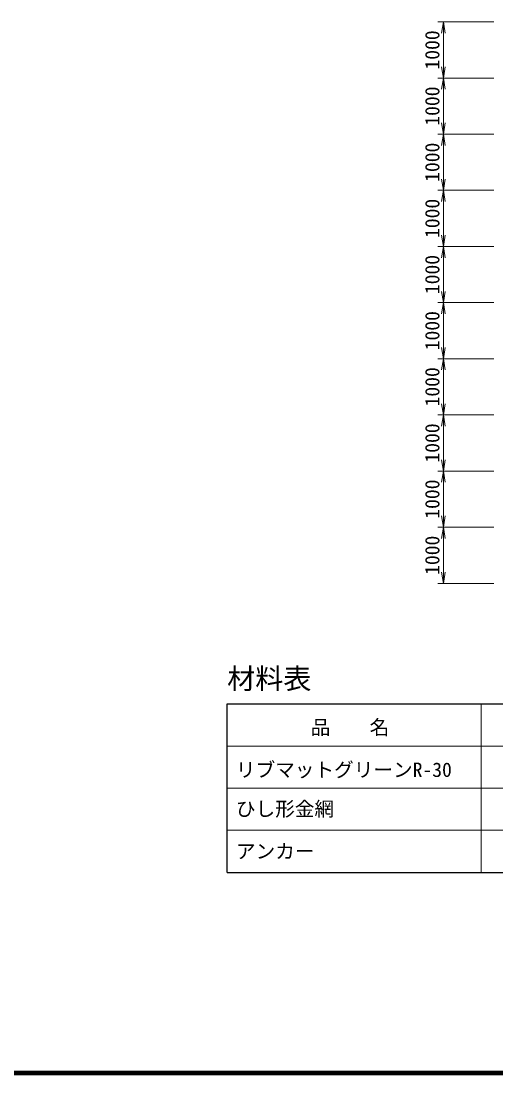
# Model space of a CAD drawing. Units: millimetres, scale not verified. Extents: x 690 to 40690, y 684 to 28809.
# Drawn here: x 17424 to 25890, y 684 to 19419 of the extents above; entities that cross this region are included whole.
import ezdxf
from ezdxf.enums import TextEntityAlignment as Align

# ---------------------------------------------------------------- set-up
doc = ezdxf.new("R2010")
doc.units = ezdxf.units.MM
doc.header["$LTSCALE"] = 100
doc.layers.add('C-MTR', color=5, linetype='Continuous')
doc.layers.add('C-MTR-TXT', color=5, linetype='Continuous')
for name, color, linetype, lineweight in [('C-MTR-FRAM', 5, 'Continuous', 25), ('C-MTR-LINE', 5, 'Continuous', 13), ('C-STR-DIM', 1, 'Continuous', 13), ('C-TTL', 2, 'Continuous', 140)]:
    doc.layers.add(name, color=color, linetype=linetype, lineweight=lineweight)
doc.styles.add('ＭＳ ゴシック', font='')
doc.styles.get('ＭＳ ゴシック').set_extended_font_data('MS Gothic')

msp = doc.modelspace()

# ---------------------------------------------------------------- linework, layer by layer
at = {"layer": 'C-MTR-FRAM'}
for p, q in [((21099.1, 4256.9), (21099.1, 7256.9)), ((21099.1, 7256.9), (38174.7, 7256.9)), ((21099.1, 4256.9), (38174.7, 4256.9))]:
    msp.add_line(p, q, dxfattribs=at)
at = {"layer": 'C-MTR-LINE'}
for p, q in [((25624, 7256.9), (25624, 4256.9)), ((21099.1, 6506.9), (38174.7, 6506.9)), ((21099.1, 5756.9), (38174.7, 5756.9)), ((21099.1, 5006.9), (38174.7, 5006.9))]:
    msp.add_line(p, q, dxfattribs=at)
at = {"layer": 'C-STR-DIM'}
for p, q in [((25852.4, 19404.4), (24853.6, 19404.4)), ((24953.6, 19404.4), (24953.6, 18404.4)), ((25852.4, 18404.4), (24853.6, 18404.4)), ((25852.4, 18404.4), (24853.6, 18404.4)), ((24953.6, 18404.4), (24953.6, 17404.4)), ((25852.4, 17404.4), (24853.6, 17404.4)), ((25852.4, 17404.4), (24853.6, 17404.4)), ((24953.6, 17404.4), (24953.6, 16404.4)), ((25852.4, 16404.4), (24853.6, 16404.4)), ((25852.4, 16404.4), (24853.6, 16404.4)), ((24953.6, 16404.4), (24953.6, 15404.4)), ((25852.4, 15404.4), (24853.6, 15404.4)), ((25852.4, 15404.4), (24853.6, 15404.4)), ((24953.6, 15404.4), (24953.6, 14404.4)), ((25852.4, 14404.4), (24853.6, 14404.4)), ((25852.4, 14404.4), (24853.6, 14404.4)), ((24953.6, 14404.4), (24953.6, 13404.4)), ((25852.4, 13404.4), (24853.6, 13404.4)), ((25852.4, 13404.4), (24853.6, 13404.4)), ((24953.6, 13404.4), (24953.6, 12404.4)), ((25852.4, 12404.4), (24853.6, 12404.4)), ((25852.4, 12404.4), (24853.6, 12404.4)), ((24953.6, 12404.4), (24953.6, 11404.4)), ((25852.4, 11404.4), (24853.6, 11404.4)), ((25852.4, 11404.4), (24853.6, 11404.4)), ((24953.6, 11404.4), (24953.6, 10404.4)), ((25852.4, 10404.4), (24853.6, 10404.4)), ((25852.4, 10404.4), (24853.6, 10404.4)), ((24953.6, 10404.4), (24953.6, 9404.4)), ((25852.4, 9404.4), (24853.6, 9404.4))]:
    msp.add_line(p, q, dxfattribs=at)
for points in [[(24987, 19204.4), (24953.6, 19404.4), (24920.3, 19204.4)], [(24920.3, 18604.4), (24953.6, 18404.4), (24987, 18604.4)], [(24987, 18204.4), (24953.6, 18404.4), (24920.3, 18204.4)], [(24920.3, 17604.4), (24953.6, 17404.4), (24987, 17604.4)], [(24987, 17204.4), (24953.6, 17404.4), (24920.3, 17204.4)], [(24920.3, 16604.4), (24953.6, 16404.4), (24987, 16604.4)], [(24987, 16204.4), (24953.6, 16404.4), (24920.3, 16204.4)], [(24920.3, 15604.4), (24953.6, 15404.4), (24987, 15604.4)], [(24987, 15204.4), (24953.6, 15404.4), (24920.3, 15204.4)], [(24920.3, 14604.4), (24953.6, 14404.4), (24987, 14604.4)], [(24987, 14204.4), (24953.6, 14404.4), (24920.3, 14204.4)], [(24920.3, 13604.4), (24953.6, 13404.4), (24987, 13604.4)], [(24987, 13204.4), (24953.6, 13404.4), (24920.3, 13204.4)], [(24920.3, 12604.4), (24953.6, 12404.4), (24987, 12604.4)], [(24987, 12204.4), (24953.6, 12404.4), (24920.3, 12204.4)], [(24920.3, 11604.4), (24953.6, 11404.4), (24987, 11604.4)], [(24987, 11204.4), (24953.6, 11404.4), (24920.3, 11204.4)], [(24920.3, 10604.4), (24953.6, 10404.4), (24987, 10604.4)], [(24987, 10204.4), (24953.6, 10404.4), (24920.3, 10204.4)], [(24920.3, 9604.4), (24953.6, 9404.4), (24987, 9604.4)]]:
    msp.add_lwpolyline(points, dxfattribs=at)
at = {"layer": 'C-TTL'}
msp.add_lwpolyline([(690.4, 684.1), (40690.4, 684.1), (40690.4, 28384.1), (690.4, 28384.1)], close=True, dxfattribs=at)

# ---------------------------------------------------------------- texts
at = {"layer": 'C-MTR', "style": 'ＭＳ ゴシック'}
msp.add_text('材料表', height=366.6, dxfattribs=at).set_placement((21099.1, 7706.9), align=Align.MIDDLE_LEFT)
at = {"layer": 'C-MTR-TXT', "style": 'ＭＳ ゴシック'}
msp.add_text('\u3000品\u3000\u3000名\u3000', height=256.6, dxfattribs=at).set_placement((23287.7, 6839.4), align=Align.MIDDLE_CENTER)
for s, p in [('リブマットグリーンR-30', (21254.8, 6084.9)), ('ひし形金網', (21254.8, 5387.5)), ('アンカー', (21254.8, 4633.1))]:
    msp.add_text(s, height=256.6, dxfattribs=at).set_placement(p, align=Align.MIDDLE_LEFT)
at = {"layer": 'C-STR-DIM', "color": 7, "style": 'ＭＳ ゴシック'}
for p in [(24753.6, 18904.4), (24753.6, 17904.4), (24753.6, 16904.4), (24753.6, 15904.4), (24753.6, 14904.4), (24753.6, 13904.4), (24753.6, 12904.4), (24753.6, 11904.4), (24753.6, 10904.4), (24753.6, 9904.4)]:
    msp.add_text('1000', height=256.6, rotation=90, dxfattribs=at).set_placement(p, align=Align.MIDDLE_CENTER)

doc.saveas('drawing.dxf')
